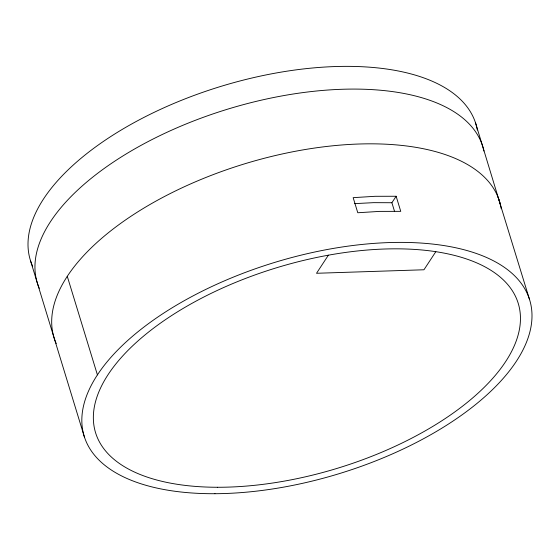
<?xml version="1.0" encoding="UTF-8"?>
<svg xmlns="http://www.w3.org/2000/svg" width="560" height="560" viewBox="0 0 560 560"><rect width="100%" height="100%" fill="white"/><g stroke="black" fill="none" stroke-linecap="round" stroke-linejoin="round"><path stroke-width="0.84" d="M328.384 255.185L316.519 273.28L423.955 269.773L435.82 251.678M394.562 211.463L391.895 202.734L396.137 196.259L375.088 196.301L353.164 197.659L357.777 212.751L379.701 211.386L400.75 211.351L396.137 196.259M354.564 203.644L373.499 202.657L391.895 202.734M498.113 197.316L529.354 298.935M475.538 122.913L500.584 205.331M67.277 276.325L97.412 374.885M30.646 261.142L84.462 437.164M32.697 266.406A232.946 110.439 -17 0 1 220.346 86.555A232.946 110.439 -17 0 1 477.33 129.997M56.238 343.56A232.946 110.439 -17 0 1 245.707 163.506A232.946 110.439 -17 0 1 501.228 208.775M39.291 288.337A232.946 110.439 -17 0 1 226.45 109.536A232.946 110.439 -17 0 1 483.945 151.046M217.602 487.27A220.997 104.769 -17 0 0 519.554 308.707A220.997 104.769 -17 0 0 183.568 308.168A220.997 104.769 -17 0 0 217.602 487.27M214.956 493.71A232.946 110.439 -17 0 0 530.81 304.346A232.946 110.439 -17 0 0 174.958 306.089A232.946 110.439 -17 0 0 214.956 493.71"/></g></svg>
